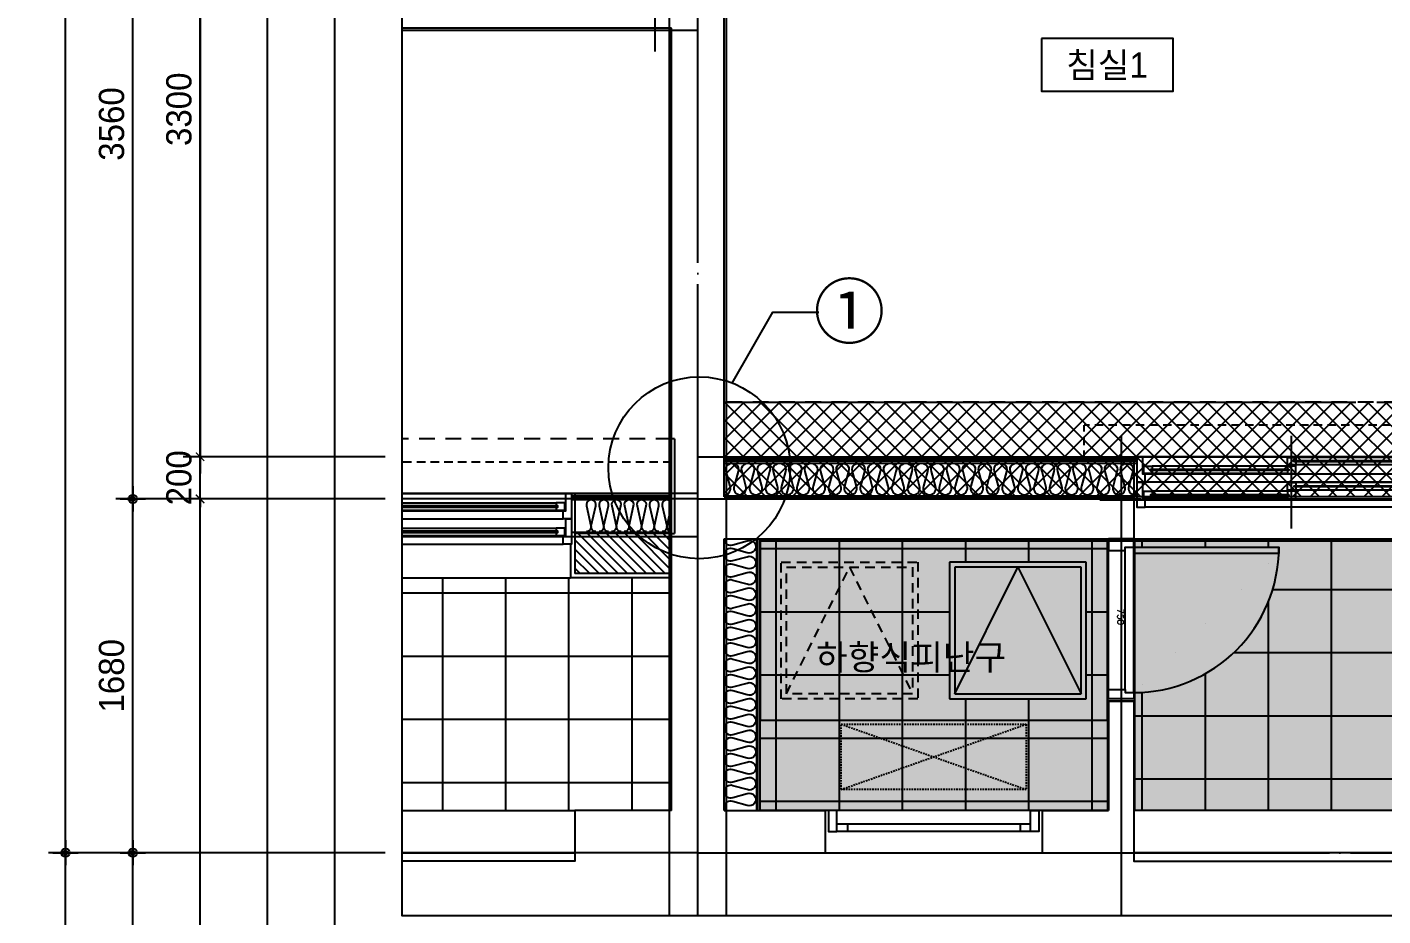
# Model space of a CAD drawing. Header units: millimetres. Extents: x -24416 to 92204, y -190080 to 23760.
# Drawn here: x 3726 to 10166, y -19832 to -15612 of the extents above; entities that cross this region are included whole.
import ezdxf
from ezdxf.enums import TextEntityAlignment as Align
from ezdxf.xclip import XClip

# ---------------------------------------------------------------- set-up
doc = ezdxf.new("R2010")
doc.units = ezdxf.units.MM
doc.header["$LTSCALE"] = 50
doc.header["$XCLIPFRAME"] = 0
for name, pattern in [('AUDIT_D_220706163347-0', [0]), ('CEN', [62, 60, -1, 0, -1]), ('H', [1.3, 0.8, -0.5]), ('HD', [2.5, 1.5, -1]), ('HID', [2.5, 1.5, -1])]:
    doc.linetypes.add(name, pattern=pattern)
doc.layers.get('defpoints').update_dxf_attribs({"color": 139})
for name, color, linetype in [('A-ELE8', 8, 'Continuous'), ('A_HAT', 8, 'Continuous'), ('AA-XXXX-DIMS', 7, 'Continuous'), ('AA-단열-바닥-욕실', 30, 'Continuous'), ('ARDM', 7, 'Continuous'), ('CEN_CON', 1, 'CEN'), ('CEN_WALL', 12, 'CEN'), ('CONC', 2, 'Continuous'), ('dan1', 7, 'HID'), ('DIM', 7, 'AUDIT_D_220706163347-0'), ('DOOR', 4, 'Continuous'), ('ELE3_CON', 7, 'Continuous'), ('ELE4', 4, 'Continuous'), ('ETC', 6, 'Continuous'), ('FIN', 6, 'Continuous'), ('HAT', 9, 'Continuous'), ('INS', 252, 'Continuous'), ('TEXT', 3, 'Continuous'), ('WAL', 3, 'Continuous'), ('WAL_DRY', 7, 'Continuous'), ('WIN', 4, 'Continuous'), ('X - 단위세대$0$ETC', 6, 'Continuous'), ('바닥타일', 8, 'Continuous'), ('실명', 3, 'AUDIT_D_220706163347-0'), ('실명박스', 7, 'AUDIT_D_220706163347-0'), ('커튼박스', 6, 'Continuous')]:
    doc.layers.add(name, color=color, linetype=linetype)
for name, color, linetype, plot in [('AA-CEN', 1, 'CEN', False), ('Def-PrintX', 147, 'Continuous', False), ('Defpoint', 135, 'Continuous', False), ('MC', 135, 'Continuous', False), ('X - 단위세대$0$0_임시', 134, 'Continuous', False)]:
    doc.layers.add(name, color=color, linetype=linetype, plot=plot)
doc.styles.add('HAUD01', font='Dotum.ttf')
doc.styles.get("Standard").update_dxf_attribs({"font": 'txt', "bigfont": 'whgtxt.shx'})
doc.styles.add('돋움', font='Dotum.ttf')
doc.styles.add('맑은고딕', font='malgun.ttf', dxfattribs={"width": 0.9})
doc.dimstyles.new('DIM_40', dxfattribs={"dimscale": 40, "dimtxt": 3, "dimasz": 1, "dimexe": 2, "dimexo": 2, "dimgap": 1, "dimtad": 1, "dimdec": 0, "dimzin": 0, "dimdsep": 46, "dimtxsty": '맑은고딕', "dimblk1": 'DIMDOT', "dimblk2": 'DIMDOT', "dimsah": 1, "dimcen": 0.09, "dimdle": 2, "dimclrd": 7, "dimclre": 7, "dimclrt": 3, "dimadec": 0, "dimazin": 0, "dimtfac": 1, "dimtdec": 0, "dimtix": 1, "dimtmove": 2, "dimatfit": 3, "dimldrblk": 'DIMDOT', "dimfxl": 2, "dimtolj": 1, "dimtzin": 0, "dimarcsym": 0})
doc.dimstyles.new('MCDIM_40', dxfattribs={"dimscale": 40, "dimtxt": 3, "dimasz": 1, "dimexe": 2, "dimexo": 2, "dimgap": 1, "dimtad": 1, "dimdec": 0, "dimzin": 0, "dimdsep": 46, "dimtxsty": '맑은고딕', "dimblk1": 'ARCHTICK', "dimblk2": 'ARCHTICK', "dimsah": 1, "dimcen": 0.09, "dimdle": 2, "dimclrd": 7, "dimclre": 7, "dimclrt": 3, "dimadec": 0, "dimazin": 0, "dimtfac": 1, "dimtdec": 0, "dimtix": 1, "dimtmove": 2, "dimatfit": 3, "dimldrblk": 'ARCHTICK', "dimfxl": 1, "dimtolj": 1, "dimtzin": 0, "dimarcsym": 0})

# ---------------------------------------------------------------- blocks, each defined once
blk = doc.blocks.new('A$C24669fbc')
at = {"layer": 'Defpoint'}
blk.add_lwpolyline([(1650, 850), (0, 850), (0, 0), (1650, 0)], close=True, dxfattribs=at)
at = {"layer": 'ETC', "linetype": 'HD', "ltscale": 0.6}
for points in [[(100, 750), (750, 750), (750, 100), (100, 100)], [(125, 725), (725, 725), (725, 125), (125, 125)]]:
    blk.add_lwpolyline(points, close=True, dxfattribs=at)
blk.add_lwpolyline([(125, 125), (425, 725), (725, 125)], dxfattribs=at)
at = {"layer": 'ETC', "linetype": 'HD', "ltscale": 10}
for points in [[(1550, 750), (900, 750), (900, 100), (1550, 100)], [(1525, 725), (925, 725), (925, 125), (1525, 125)]]:
    blk.add_lwpolyline(points, close=True, dxfattribs=at)
blk.add_lwpolyline([(925, 125), (1225, 725), (1525, 125)], dxfattribs=at)
blk = doc.blocks.new('A$C8273e713')
at = {"layer": 'A-ELE8', "linetype": 'HID', "ltscale": 0.1}
for p, q in [((0, 310), (880, 0)), ((0, 0), (880, 310))]:
    blk.add_line(p, q, dxfattribs=at)
blk.add_lwpolyline([(0, 310), (880, 310), (880, 0), (0, 0)], close=True, dxfattribs=at)
blk = doc.blocks.new('SD_750')
at = {"layer": 'DOOR'}
for p, q in [((720, 120), (30, 120)), ((705, 80), (45, 80)), ((705, 0), (45, 0))]:
    blk.add_line(p, q, dxfattribs=at)
for points in [[(30, 120), (30, 810), (60, 810), (60, 120), (30, 120)], [(0, 120), (0, 0), (45, 0), (45, 80), (30, 80), (30, 120), (0, 120)], [(750, 120), (750, 0), (705, 0), (705, 80), (720, 80), (720, 120), (750, 120)]]:
    blk.add_lwpolyline(points, dxfattribs=at)
blk.add_arc((30, 120), 690, 0, 90, dxfattribs=at)
at = {"layer": 'X - 단위세대$0$0_임시'}
for p, q in [((-10, 120), (-10, 0)), ((760, 120), (760, 0))]:
    blk.add_line(p, q, dxfattribs=at)
at = {"layer": 'Def-PrintX'}
blk.add_text('750', height=30, dxfattribs=at).set_placement((360, 58.1), align=Align.MIDDLE)
blk = doc.blocks.new('실외기창_1000')
at = {"layer": 'WIN', "color": 8}
blk.add_line((960, 100), (40, 100), dxfattribs=at)
at = {"layer": 'WIN'}
for p, q in [((960, 36), (40, 36)), ((960, 0), (40, 0)), ((90, 36), (90, 0)), ((910, 36), (910, 0))]:
    blk.add_line(p, q, dxfattribs=at)
for points in [[(40, 100), (0, 100), (0, 0), (40, 0)], [(960, 100), (1000, 100), (1000, 0), (960, 0)]]:
    blk.add_lwpolyline(points, close=True, dxfattribs=at)
blk = doc.blocks.new('WIN_이중창_1500')
at = {"layer": 'Defpoint'}
for p, q in [((-15, 240), (-15, 0)), ((1485, 240), (1485, 0))]:
    blk.add_line(p, q, dxfattribs=at)
at = {"layer": 'WIN'}
blk.add_line((735, -100), (735, 340), dxfattribs=at)
at = {"layer": 'WIN', "color": 8}
for p, q in [((1442, 240), (28, 240)), ((715, 196), (73, 196)), ((1397, 237), (755, 237)), ((1397, 202), (755, 202)), ((1430, 158), (40, 158)), ((715, 161), (73, 161)), ((1430, 120), (40, 120)), ((715, 76), (73, 76)), ((1397, 117), (755, 117)), ((1397, 82), (755, 82)), ((1430, 38), (40, 38)), ((1430, 0), (40, 0)), ((715, 41), (73, 41))]:
    blk.add_line(p, q, dxfattribs=at)
at = {"layer": 'WIN'}
for points in [[(40, 158), (28, 158), (28, 240), (0, 240), (0, 120), (40, 120), (40, 158)], [(73, 175.5), (73, 161), (33, 161), (33, 196), (73, 196), (73, 181.5)], [(755, 216.5), (755, 202), (715, 202), (715, 237), (755, 237), (755, 222.5)], [(715, 175.5), (715, 161), (755, 161), (755, 196), (715, 196), (715, 181.5)], [(1404, 222.5), (1404, 216.5), (748, 216.5), (748, 222.5), (1404, 222.5)], [(1397, 216.5), (1397, 202), (1437, 202), (1437, 237), (1397, 237), (1397, 222.5)], [(1430, 158), (1442, 158), (1442, 240), (1470, 240), (1470, 120), (1430, 120), (1430, 158)], [(722, 181.5), (722, 175.5), (66, 175.5), (66, 181.5), (722, 181.5)], [(40, 38), (28, 38), (28, 120), (0, 120), (0, 0), (40, 0), (40, 38)], [(73, 55.5), (73, 41), (33, 41), (33, 76), (73, 76), (73, 61.5)], [(755, 96.5), (755, 82), (715, 82), (715, 117), (755, 117), (755, 102.5)], [(715, 55.5), (715, 41), (755, 41), (755, 76), (715, 76), (715, 61.5)], [(1404, 102.5), (1404, 96.5), (748, 96.5), (748, 102.5), (1404, 102.5)], [(1397, 96.5), (1397, 82), (1437, 82), (1437, 117), (1397, 117), (1397, 102.5)], [(1430, 38), (1442, 38), (1442, 120), (1470, 120), (1470, 0), (1430, 0), (1430, 38)], [(722, 61.5), (722, 55.5), (66, 55.5), (66, 61.5), (722, 61.5)]]:
    blk.add_lwpolyline(points, dxfattribs=at)
blk = doc.blocks.new('U-76B(기본)', base_point=(218292.1, 9215.4))
at = {"layer": '바닥타일'}
h = blk.add_hatch(dxfattribs=at)
h.set_pattern_fill('_USER', color=256, scale=300, double=1, pattern_type=0)
h.set_pattern_definition([(360, (203912.12, 9215.4), (7e-14, 300), []), (90, (203912.12, 9215.4), (-300, 9e-14), [])])
h.paths.add_polyline_path([(204112.1, 17805.4), (205402.1, 17805.4), (205402.1, 19455.4), (204112.1, 19455.4)])
h.paths.add_polyline_path([(204642.1, 18555.4), (205292.1, 18555.4), (205292.1, 17905.4), (204642.1, 17905.4)])
h = blk.add_hatch(dxfattribs=at)
h.set_pattern_fill('_USER', color=256, scale=300, double=1, pattern_type=0)
h.set_pattern_definition([(360, (435017.9, 399877.27), (7e-14, 300), []), (90, (435017.9, 399877.27), (-300, 9e-14), [])])
edge = h.paths.add_edge_path()
edge.add_line((205192.1, 16195.4), (205392.1, 16195.4))
edge.add_line((205392.1, 16195.4), (205392.1, 17675.4))
edge.add_line((205392.1, 17675.4), (205362.1, 17675.4))
edge.add_line((205362.1, 17675.4), (205362.1, 16990.4))
edge.add_line((205362.1, 16990.4), (205332.1, 16990.4))
edge.add_line((205332.1, 16990.4), (205332.1, 16991))
edge.add_arc((205362.1, 17680.4), 690, 180, 267.50809, ccw=False)
edge.add_line((204672.1, 17680.4), (204112.1, 17680.4))
edge.add_line((204112.1, 17680.4), (204112.1, 16055.4))
edge.add_line((204112.1, 16055.4), (204562.1, 16055.4))
edge.add_line((204562.1, 16055.4), (204562.1, 11405.4))
edge.add_line((204562.1, 11405.4), (205667.1, 11405.4))
edge.add_line((205667.1, 11405.4), (205667.1, 15615.4))
edge.add_line((205667.1, 15615.4), (205392.1, 15615.4))
edge.add_line((205392.1, 15615.4), (205392.1, 15895.4))
edge.add_line((205392.1, 15895.4), (205192.1, 15895.4))
edge.add_line((205192.1, 15895.4), (205192.1, 16195.4))
at = {"layer": 'CEN_CON'}
for p, q in [((203612.1, 19750.4), (212132.1, 19750.4)), ((203912.1, 19750.4), (203912.1, 8915.4)), ((205592.1, 19750.4), (205592.1, 17645.4))]:
    blk.add_line(p, q, dxfattribs=at)
at = {"layer": 'CEN_WALL'}
for p, q in [((205587.1, 17840.4), (205587.1, 15695.4)), ((205892.1, 17740.4), (203612.1, 17740.4))]:
    blk.add_line(p, q, dxfattribs=at)
at = {"layer": 'CONC'}
for p, q in [((203912.1, 19750.4), (203912.1, 19145.4)), ((204112.1, 19625.4), (204112.1, 19145.4)), ((204112.1, 19625.4), (205402.1, 19625.4)), ((205402.1, 19625.4), (205402.1, 17680.4)), ((205602.1, 19625.4), (205602.1, 17680.4)), ((205602.1, 19625.4), (210137.1, 19625.4)), ((204112.1, 19145.4), (203912.1, 19145.4)), ((203912.1, 18115.4), (203912.1, 17680.4)), ((204112.1, 18115.4), (203912.1, 18115.4)), ((204112.1, 18115.4), (204112.1, 17800.4)), ((204632.1, 17800.4), (204112.1, 17800.4)), ((204632.1, 17800.4), (204632.1, 17680.4)), ((204632.1, 17680.4), (203912.1, 17680.4)), ((205602.1, 17680.4), (205402.1, 17680.4))]:
    blk.add_line(p, q, dxfattribs=at)
at = {"layer": 'dan1'}
blk.add_lwpolyline([(206327.1, 16290.4), (206052.1, 16290.4), (206052.1, 19625.4)], dxfattribs=at)
at = {"layer": 'ELE3_CON'}
for p, q in [((203912.1, 19145.4), (203912.1, 18115.4)), ((204112.1, 16180.4), (204112.1, 17680.4))]:
    blk.add_line(p, q, dxfattribs=at)
at = {"layer": 'ELE4'}
blk.add_line((205392.1, 16200.4), (205392.1, 17680.4), dxfattribs=at)
at = {"layer": 'INS'}
for p, q in [((205607.1, 19625.4), (205607.1, 17665.4)), ((205612.1, 19625.4), (205762.1, 19625.4)), ((205762.1, 19625.4), (205762.1, 17665.4)), ((204112.1, 19470.4), (205402.1, 19470.4)), ((205762.1, 17665.4), (205612.1, 17665.4))]:
    blk.add_line(p, q, dxfattribs=at)
for points in [[(205402.1, 19625.4, 0.524856), (205374.1, 19584.7), (205392.7, 19516, -1.449198), (205336.6, 19516), (205355.2, 19584.7, 0.524856), (205327.1, 19625.4, 0.524856), (205299.1, 19584.7), (205317.7, 19516, -1.449198), (205261.6, 19516), (205280.2, 19584.7, 0.524856), (205252.1, 19625.4, 0.524856), (205224.1, 19584.7), (205242.7, 19516, -1.449198), (205186.6, 19516), (205205.2, 19584.7, 0.524856), (205177.1, 19625.4, 0.524856), (205149.1, 19584.7), (205167.7, 19516, -1.449198), (205111.6, 19516), (205130.2, 19584.7, 0.524856), (205102.1, 19625.4, 0.524856), (205074.1, 19584.7), (205092.7, 19516, -1.449198), (205036.6, 19516), (205055.2, 19584.7, 0.524856), (205027.1, 19625.4, 0.524856), (204999.1, 19584.7), (205017.7, 19516, -1.449198), (204961.6, 19516), (204980.2, 19584.7, 0.524856), (204952.1, 19625.4, 0.524856), (204924.1, 19584.7), (204942.7, 19516, -1.449198), (204886.6, 19516), (204905.2, 19584.7, 0.524856), (204877.1, 19625.4, 0.524856), (204849.1, 19584.7), (204867.7, 19516, -1.449198), (204811.6, 19516), (204830.2, 19584.7, 0.524856), (204802.1, 19625.4, 0.524856), (204774.1, 19584.7), (204792.7, 19516, -1.449198), (204736.6, 19516), (204755.2, 19584.7, 0.524856), (204727.1, 19625.4, 0.524856), (204699.1, 19584.7), (204717.7, 19516, -1.449198), (204661.6, 19516), (204680.2, 19584.7, 0.524856), (204652.1, 19625.4, 0.524856), (204624.1, 19584.7), (204642.7, 19516, -1.449198), (204586.6, 19516), (204605.2, 19584.7, 0.524856), (204577.1, 19625.4, 0.524856), (204549.1, 19584.7), (204567.7, 19516, -1.449198), (204511.6, 19516), (204530.2, 19584.7, 0.524856), (204502.1, 19625.4, 0.524856), (204474.1, 19584.7), (204492.7, 19516, -1.449198), (204436.6, 19516), (204455.2, 19584.7, 0.524856), (204427.1, 19625.4, 0.524856), (204399.1, 19584.7), (204417.7, 19516, -1.449198), (204361.6, 19516), (204380.2, 19584.7, 0.524856), (204352.1, 19625.4, 0.524856), (204324.1, 19584.7), (204342.7, 19516, -1.449198), (204286.6, 19516), (204305.2, 19584.7, 0.524856), (204277.1, 19625.4, 0.524856), (204249.1, 19584.7), (204267.7, 19516, -1.449198), (204211.6, 19516), (204230.2, 19584.7, 0.524856), (204202.1, 19625.4, 0.524856), (204174.1, 19584.7), (204192.7, 19516, -1.449198), (204136.6, 19516), (204155.2, 19584.7, 0.524856), (204127.1, 19625.4, 0.131631), (204112.1, 19621.4, 0.131631)], [(205612.1, 19625.4, 0.524856), (205652.8, 19597.3), (205721.5, 19615.9, -1.449198), (205721.5, 19559.8), (205652.8, 19578.4, 0.524856), (205612.1, 19550.4, 0.524856), (205652.8, 19522.3), (205721.5, 19540.9, -1.449198), (205721.5, 19484.8), (205652.8, 19503.4, 0.524856), (205612.1, 19475.4, 0.524856), (205652.8, 19447.3), (205721.5, 19465.9, -1.449198), (205721.5, 19409.8), (205652.8, 19428.4, 0.524856), (205612.1, 19400.4, 0.524856), (205652.8, 19372.3), (205721.5, 19390.9, -1.449198), (205721.5, 19334.8), (205652.8, 19353.4, 0.524856), (205612.1, 19325.4, 0.524856), (205652.8, 19297.3), (205721.5, 19315.9, -1.449198), (205721.5, 19259.8), (205652.8, 19278.4, 0.524856), (205612.1, 19250.4, 0.524856), (205652.8, 19222.3), (205721.5, 19240.9, -1.449198), (205721.5, 19184.8), (205652.8, 19203.4, 0.524856), (205612.1, 19175.4, 0.524856), (205652.8, 19147.3), (205721.5, 19165.9, -1.449198), (205721.5, 19109.8), (205652.8, 19128.4, 0.524856), (205612.1, 19100.4, 0.524856), (205652.8, 19072.3), (205721.5, 19090.9, -1.449198), (205721.5, 19034.8), (205652.8, 19053.4, 0.524856), (205612.1, 19025.4, 0.524856), (205652.8, 18997.3), (205721.5, 19015.9, -1.449198), (205721.5, 18959.8), (205652.8, 18978.4, 0.524856), (205612.1, 18950.4, 0.524856), (205652.8, 18922.3), (205721.5, 18940.9, -1.449198), (205721.5, 18884.8), (205652.8, 18903.4, 0.524856), (205612.1, 18875.4, 0.524856), (205652.8, 18847.3), (205721.5, 18865.9, -1.449198), (205721.5, 18809.8), (205652.8, 18828.4, 0.524856), (205612.1, 18800.4, 0.524856), (205652.8, 18772.3), (205721.5, 18790.9, -1.449198), (205721.5, 18734.8), (205652.8, 18753.4, 0.524856), (205612.1, 18725.4, 0.524856), (205652.8, 18697.3), (205721.5, 18715.9, -1.449198), (205721.5, 18659.8), (205652.8, 18678.4, 0.524856), (205612.1, 18650.4, 0.524856), (205652.8, 18622.3), (205721.5, 18640.9, -1.449198), (205721.5, 18584.8), (205652.8, 18603.4, 0.524856), (205612.1, 18575.4, 0.524856), (205652.8, 18547.3), (205721.5, 18565.9, -1.449198), (205721.5, 18509.8), (205652.8, 18528.4, 0.524856), (205612.1, 18500.4, 0.524856), (205652.8, 18472.3), (205721.5, 18490.9, -1.449198), (205721.5, 18434.8), (205652.8, 18453.4, 0.524856), (205612.1, 18425.4, 0.524856), (205652.8, 18397.3), (205721.5, 18415.9, -1.449198), (205721.5, 18359.8), (205652.8, 18378.4, 0.524856), (205612.1, 18350.4, 0.524856), (205652.8, 18322.3), (205721.5, 18340.9, -1.449198), (205721.5, 18284.8), (205652.8, 18303.4, 0.524856), (205612.1, 18275.4, 0.524856), (205652.8, 18247.3), (205721.5, 18265.9, -1.449198), (205721.5, 18209.8), (205652.8, 18228.4, 0.524856), (205612.1, 18200.4, 0.524856), (205652.8, 18172.3), (205721.5, 18190.9, -1.449198), (205721.5, 18134.8), (205652.8, 18153.4, 0.524856), (205612.1, 18125.4, 0.524856), (205652.8, 18097.3), (205721.5, 18115.9, -1.449198), (205721.5, 18059.8), (205652.8, 18078.4, 0.524856), (205612.1, 18050.4, 0.524856), (205652.8, 18022.3), (205721.5, 18040.9, -1.449198), (205721.5, 17984.8), (205652.8, 18003.4, 0.524856), (205612.1, 17975.4, 0.524856), (205652.8, 17947.3), (205721.5, 17965.9, -1.449198), (205721.5, 17909.8), (205652.8, 17928.4, 0.524856), (205612.1, 17900.4, 0.524856), (205652.8, 17872.3), (205721.5, 17890.9, -1.449198), (205721.5, 17834.8), (205652.8, 17853.4, 0.524856), (205612.1, 17825.4, 0.524856), (205652.8, 17797.3), (205721.5, 17815.9, -1.449198), (205721.5, 17759.8), (205652.8, 17778.4, 0.524856), (205612.1, 17750.4, 0.524856), (205652.8, 17722.3), (205721.5, 17740.9, -1.449198), (205721.5, 17684.8), (205652.8, 17703.4, 0.524856), (205612.1, 17675.4, 0.131631), (205616.1, 17660.4, 0.131631)]]:
    blk.add_lwpolyline(points, format="xyb", dxfattribs=at)
at = {"layer": 'MC'}
for p, q in [((205792.1, 19750.4), (205792.1, 15695.4)), ((203612.1, 19615.4), (212132.1, 19615.4))]:
    blk.add_line(p, q, dxfattribs=at)
at = {"layer": 'WAL_DRY'}
for p, q in [((205772.1, 19625.4), (205772.1, 17665.4)), ((205782.1, 19625.4), (205782.1, 17665.4)), ((204112.1, 19465.4), (205402.1, 19465.4)), ((204112.1, 19455.4), (205402.1, 19455.4))]:
    blk.add_line(p, q, dxfattribs=at)
at = {"layer": 'X - 단위세대$0$ETC'}
blk.add_lwpolyline([(203872.1, 16180.4), (203912.1, 16180.4), (203912.1, 17680.4), (203872.1, 17680.4), (203872.1, 16180.4)], dxfattribs=at)
at = {"layer": '커튼박스', "linetype": 'H'}
for p in [(205782.1, 17915.4), (205942.1, 16005.4)]:
    blk.add_line(p, (205942.1, 17915.4), dxfattribs=at)
at = {"rotation": 270}
blk.add_blockref('실외기창_1000', (204012.1, 19130.4), dxfattribs=at)
at = {"layer": 'A-ELE8', "linetype": 'HID', "ltscale": 0.1, "rotation": 270}
blk.add_blockref('A$C8273e713', (204212.1, 19070.4), dxfattribs=at)
at = {"layer": 'DOOR', "rotation": 180}
blk.add_blockref('SD_750', (205392.1, 17800.4), dxfattribs=at)
at = {"layer": 'ETC', "linetype": 'HD', "ltscale": 10, "rotation": 270}
blk.add_blockref('A$C24669fbc', (204542.1, 19455.4), dxfattribs=at)
at = {"layer": 'WIN', "rotation": 270}
blk.add_blockref('WIN_이중창_1500', (205552.1, 17665.4), dxfattribs=at)
blk = doc.blocks.new('WIN_이중창_1800')
at = {"layer": 'Defpoint'}
for p, q in [((-15, 240), (-15, 0)), ((1785, 240), (1785, 0))]:
    blk.add_line(p, q, dxfattribs=at)
at = {"layer": 'WIN'}
blk.add_line((885, -100), (885, 340), dxfattribs=at)
at = {"layer": 'WIN', "color": 8}
for p, q in [((1742, 240), (28, 240)), ((865, 196), (73, 196)), ((1697, 237), (905, 237)), ((1697, 202), (905, 202)), ((1730, 158), (40, 158)), ((865, 161), (73, 161)), ((1730, 120), (40, 120)), ((865, 76), (73, 76)), ((1697, 117), (905, 117)), ((1697, 82), (905, 82)), ((1730, 38), (40, 38)), ((1730, 0), (40, 0)), ((865, 41), (73, 41))]:
    blk.add_line(p, q, dxfattribs=at)
at = {"layer": 'WIN'}
for points in [[(40, 158), (28, 158), (28, 240), (0, 240), (0, 120), (40, 120), (40, 158)], [(73, 175.5), (73, 161), (33, 161), (33, 196), (73, 196), (73, 181.5)], [(905, 216.5), (905, 202), (865, 202), (865, 237), (905, 237), (905, 222.5)], [(865, 175.5), (865, 161), (905, 161), (905, 196), (865, 196), (865, 181.5)], [(1704, 222.5), (1704, 216.5), (898, 216.5), (898, 222.5), (1704, 222.5)], [(1697, 216.5), (1697, 202), (1737, 202), (1737, 237), (1697, 237), (1697, 222.5)], [(1730, 158), (1742, 158), (1742, 240), (1770, 240), (1770, 120), (1730, 120), (1730, 158)], [(872, 181.5), (872, 175.5), (66, 175.5), (66, 181.5), (872, 181.5)], [(40, 38), (28, 38), (28, 120), (0, 120), (0, 0), (40, 0), (40, 38)], [(73, 55.5), (73, 41), (33, 41), (33, 76), (73, 76), (73, 61.5)], [(905, 96.5), (905, 82), (865, 82), (865, 117), (905, 117), (905, 102.5)], [(865, 55.5), (865, 41), (905, 41), (905, 76), (865, 76), (865, 61.5)], [(1704, 102.5), (1704, 96.5), (898, 96.5), (898, 102.5), (1704, 102.5)], [(1697, 96.5), (1697, 82), (1737, 82), (1737, 117), (1697, 117), (1697, 102.5)], [(1730, 38), (1742, 38), (1742, 120), (1770, 120), (1770, 0), (1730, 0), (1730, 38)], [(872, 61.5), (872, 55.5), (66, 55.5), (66, 61.5), (872, 61.5)]]:
    blk.add_lwpolyline(points, dxfattribs=at)
blk = doc.blocks.new('insul1')
blk.add_lwpolyline([(0, 0, 0.480617), (0.146, 0.183), (0.004, 0.817, -1.249969), (0.296, 0.817), (0.154, 0.183, 0.480617), (0.3, 0, 0.480617)], format="xyb")
blk = doc.blocks.new('U-76A(기본)', base_point=(206307.1, 38575.4))
at = {"layer": 'A_HAT'}
h = blk.add_hatch(dxfattribs=at)
h.set_pattern_fill('ANSI31', color=256, scale=10, style=0)
h.paths.add_polyline_path([(206892.1, 40090.4), (206432.1, 40090.4), (206432.1, 39900.4), (206892.1, 39900.4)])
at = {"layer": '바닥타일'}
h = blk.add_hatch(dxfattribs=at)
h.set_pattern_fill('_USER', color=256, scale=300, double=1, pattern_type=0)
h.set_pattern_definition([(0, (0, 0), (0, 300), []), (90, (0, 0), (-300, 2e-14), [])])
edge = h.paths.add_edge_path()
edge.add_arc((218422.1, 40025.4), 690, 180.00105, 270.41264)
edge.add_line((218427.1, 39335.4), (218427.1, 38775.4))
edge.add_line((218427.1, 38775.4), (206432.1, 38775.4))
edge.add_line((206432.1, 38775.4), (206432.1, 39880.4))
edge.add_line((206432.1, 39880.4), (216782.1, 39880.4))
edge.add_line((216782.1, 39880.4), (216782.1, 40055.4))
edge.add_line((216782.1, 40055.4), (218422.1, 40055.4))
edge.add_line((218422.1, 40055.4), (218422.1, 40025.4))
edge.add_line((218422.1, 40025.4), (217732.1, 40025.4))
at = {"layer": 'CEN_CON'}
for p, q in [((206307.1, 38275.4), (206307.1, 45600.4)), ((206307.1, 38575.4), (220942.1, 38575.4))]:
    blk.add_line(p, q, dxfattribs=at)
at = {"layer": 'CEN_WALL'}
blk.add_line((206307.1, 40075.4), (216702.1, 40075.4), dxfattribs=at)
at = {"layer": 'CONC'}
for p, q in [((206432.1, 42490.4), (208152.1, 42490.4)), ((206432.1, 40540.4), (206432.1, 42490.4)), ((206419.1, 40540.4), (206419.1, 40090.4)), ((206419.1, 40540.4), (206432.1, 40540.4)), ((206432.1, 40090.4), (206419.1, 40090.4)), ((206432.1, 38775.4), (206432.1, 40090.4)), ((206432.1, 38775.4), (206892.1, 38775.4)), ((206892.1, 38775.4), (206892.1, 38575.4)), ((206307.1, 38575.4), (206892.1, 38575.4))]:
    blk.add_line(p, q, dxfattribs=at)
at = {"layer": 'dan1'}
blk.add_lwpolyline([(206432.1, 40540.4), (211972.1, 40540.4)], dxfattribs=at)
at = {"layer": 'ELE3_CON'}
blk.add_line((208692.1, 38775.4), (206892.1, 38775.4), dxfattribs=at)
at = {"layer": 'ELE4'}
blk.add_line((208672.1, 39880.4), (206912.1, 39880.4), dxfattribs=at)
at = {"layer": 'FIN'}
for p in [(206912.1, 40040.4), (206432.1, 39880.4)]:
    blk.add_line(p, (206912.1, 39880.4), dxfattribs=at)
at = {"layer": 'INS'}
for p, q in [((206432.1, 40090.4), (206432.1, 40540.4)), ((206432.1, 40250.4), (206907.1, 40250.4)), ((206432.1, 40095.4), (206907.1, 40095.4))]:
    blk.add_line(p, q, dxfattribs=at)
at = {"layer": 'MC'}
for p, q in [((206512.1, 45600.4), (206512.1, 42380.4)), ((206442.1, 38275.4), (206442.1, 42840.4)), ((212282.1, 42480.4), (206307.1, 42480.4)), ((206307.1, 40280.4), (216702.1, 40280.4))]:
    blk.add_line(p, q, dxfattribs=at)
at = {"layer": 'WAL'}
for p, q in [((206432.1, 40090.4), (206892.1, 40090.4)), ((206892.1, 40090.4), (206892.1, 39900.4)), ((206432.1, 39900.4), (206892.1, 39900.4))]:
    blk.add_line(p, q, dxfattribs=at)
at = {"layer": 'WAL_DRY'}
for p, q in [((206432.1, 40270.4), (206907.1, 40270.4)), ((206432.1, 40260.4), (206907.1, 40260.4))]:
    blk.add_line(p, q, dxfattribs=at)
at = {"layer": 'X - 단위세대$0$ETC'}
blk.add_lwpolyline([(208692.1, 38535.4), (208692.1, 38575.4), (206892.1, 38575.4), (206892.1, 38535.4), (208692.1, 38535.4)], dxfattribs=at)
at = {"layer": '커튼박스', "linetype": 'H'}
blk.add_line((206432.1, 40430.4), (209152.1, 40430.4), dxfattribs=at)
at = {"layer": 'INS', "xscale": 150, "yscale": 150, "zscale": 150, "row_count": 1, "column_count": 7, "row_spacing": 0, "column_spacing": 60}
blk.add_blockref('insul1', (206432.1, 40100.4), dxfattribs=at)
at = {"layer": 'WIN'}
blk.add_blockref('WIN_이중창_1800', (206907.1, 40040.4), dxfattribs=at)
blk = doc.blocks.new('A$C415C5DAF')
at = {"layer": 'CEN_CON'}
blk.add_line((-5573, -36229.2), (-6978.1, -36229.2), dxfattribs=at)
at = {"layer": '실명박스'}
blk.add_lwpolyline([(-3941.3, -34043.7), (-3941.3, -34293.7), (-3316, -34293.7), (-3316, -34043.7)], close=True, dxfattribs=at)
at = {"layer": '실명', "style": 'HAUD01'}
for s, p in [('침실1', (-3629.7, -34166.9)), ('하향식피난구', (-4560.3, -36979.3))]:
    blk.add_text(s, height=120, dxfattribs=at).set_placement(p, align=Align.MIDDLE)
blk = doc.blocks.new('A$C1CAF0AFA')
at = {"layer": 'ETC'}
h = blk.add_hatch(dxfattribs=at)
h.set_pattern_fill('CROSS', color=256, scale=10, angle=45)
h.set_pattern_definition([(45, (126668.12, -23760), (7e-15, 89.80256), [31.75, -95.25]), (135, (126690.57, -23760), (-89.80256, 7e-15), [31.75, -95.25])])
h.paths.add_polyline_path([(8987.4, -43092.1), (8987.4, -41802.1), (11047.4, -41802.1), (11047.4, -41537.1), (15257.4, -41537.1), (15257.4, -42642.1), (10607.4, -42642.1), (10607.4, -43092.1)])
h.paths.add_polyline_path([(8857.4, -43092.1), (7207.4, -43092.1), (7207.4, -41802.1), (8857.4, -41802.1)])
h.paths.add_polyline_path([(14487.4, -28262.1), (15412.4, -28262.1), (15412.4, -34402.1), (17247.4, -34402.1), (17247.4, -37012.1), (16377.4, -37012.1), (16377.4, -38392.1), (17247.4, -38392.1), (17247.4, -39892.1), (15457.4, -39892.1), (15457.4, -36822.1), (14487.4, -36822.1)])
at = {"layer": 'HAT'}
h = blk.add_hatch(dxfattribs=at)
h.set_pattern_fill('_USER', color=5, scale=60, angle=45, double=1, pattern_type=0)
h.set_pattern_definition([(45, (0, -23760), (-42.4264, 42.4264), []), (135, (0, -23760), (-42.4264, -42.4264), [])])
h.paths.add_polyline_path([(13472.4, -28712.1), (13472.4, -28262.1), (14277.4, -28262.1), (14277.4, -37032.1), (15257.4, -37032.1), (15257.4, -41327.1), (10837.4, -41327.1), (10837.4, -41602.1), (7037.4, -41602.1), (7037.4, -41152.1), (10377.4, -41152.1), (10377.4, -40877.1), (10657.4, -40877.1), (10657.4, -41167.1), (10857.4, -41167.1), (10857.4, -40877.1), (14807.4, -40877.1), (14807.4, -37482.1), (13827.4, -37482.1), (13827.4, -34582.1), (14117.4, -34582.1), (14117.4, -34382.1), (13827.4, -34382.1), (13827.4, -28712.1)])
h.paths.add_polyline_path([(7037.4, -37067.1), (7487.4, -37067.1), (7487.4, -35917.1), (7347.4, -35917.1), (7347.4, -35752.1), (9867.4, -35752.1), (9867.4, -35427.1), (9544.9, -35427.1), (9544.9, -35227.1), (9867.4, -35227.1), (9867.4, -28262.1), (9417.4, -28262.1), (9417.4, -33477.1), (9267.4, -33477.1), (9267.4, -34877.1), (9417.4, -34877.1), (9417.4, -35302.1), (6897.4, -35302.1), (6897.4, -36367.1), (7024.4, -36367.1), (7024.4, -37067.1)])
at = {"layer": 'AA-CEN', "color": 4}
blk.add_lwpolyline([(13472.4, -28712.1), (13472.4, -28262.1), (14277.4, -28262.1), (14277.4, -37032.1), (15257.4, -37032.1), (15257.4, -41327.1), (10837.4, -41327.1), (10837.4, -41602.1), (7037.4, -41602.1), (7037.4, -41152.1), (10377.4, -41152.1), (10377.4, -40877.1), (10657.4, -40877.1), (10657.4, -41167.1), (10857.4, -41167.1), (10857.4, -40877.1), (14807.4, -40877.1), (14807.4, -37482.1), (13827.4, -37482.1), (13827.4, -34582.1), (14117.4, -34582.1), (14117.4, -34382.1), (13827.4, -34382.1), (13827.4, -28712.1)], close=True, dxfattribs=at)
at = {"layer": 'AA-CEN'}
blk.add_lwpolyline([(8987.4, -43092.1), (8987.4, -41802.1), (11047.4, -41802.1), (11047.4, -41537.1), (15257.4, -41537.1), (15257.4, -42642.1), (10607.4, -42642.1), (10607.4, -43092.1), (8987.4, -43092.1)], dxfattribs=at)
blk.add_lwpolyline([(8857.4, -43092.1), (7207.4, -43092.1), (7207.4, -41802.1), (8857.4, -41802.1)], close=True, dxfattribs=at)
blk = doc.blocks.new('DIMDOT')
at = {"layer": 'AA-XXXX-DIMS'}
for p, q in [((-1.5, 0), (1.5, 0)), ((0, -1.5), (0, 1.5))]:
    blk.add_line(p, q, dxfattribs=at)
for radius in [0.5, 0.25]:
    blk.add_circle((0, 0), radius, dxfattribs=at)
blk = doc.blocks.new('*D838')
at = {"layer": 'defpoints', "color": 0, "transparency": 16777216}
for p in [(6994.1, -28137.1), (8594.1, -28137.1), (8594.1, -43292.1)]:
    blk.add_point(p, dxfattribs=at)
at = {"layer": 'DIM', "color": 7, "lineweight": -2, "transparency": 16777216}
for p, q in [((8514.1, -28137.1), (6914.1, -28137.1)), ((6994.1, -43252.1), (6994.1, -28177.1)), ((8514.1, -43292.1), (6914.1, -43292.1))]:
    blk.add_line(p, q, dxfattribs=at)
at = {"layer": 'DIM', "color": 7, "lineweight": -2, "transparency": 16777216, "xscale": 40, "yscale": 40, "zscale": 40}
for p, rotation in [((6994.1, -28137.1), 90), ((6994.1, -43292.1), 270)]:
    blk.add_blockref('DIMDOT', p, dxfattribs=dict(at, rotation=rotation))
at = {"layer": 'DIM', "color": 3, "transparency": 16777216, "insert": (6891.8, -35834.6), "char_height": 120, "attachment_point": 5, "rotation": 90, "style": 'HAUD01'}
blk.add_mtext('\\A1;15155', dxfattribs=at)
blk = doc.blocks.new('*D839')
at = {"layer": 'defpoints', "color": 0, "transparency": 16777216}
for p in [(7314.1, -41612.1), (8594.1, -41612.1), (8594.1, -43292.1)]:
    blk.add_point(p, dxfattribs=at)
at = {"layer": 'DIM', "color": 7, "lineweight": -2, "transparency": 16777216}
for p, q in [((8514.1, -41612.1), (7234.1, -41612.1)), ((7314.1, -43252.1), (7314.1, -41652.1)), ((8514.1, -43292.1), (7234.1, -43292.1))]:
    blk.add_line(p, q, dxfattribs=at)
at = {"layer": 'DIM', "color": 7, "lineweight": -2, "transparency": 16777216, "xscale": 40, "yscale": 40, "zscale": 40}
for p, rotation in [((7314.1, -41612.1), 90), ((7314.1, -43292.1), 270)]:
    blk.add_blockref('DIMDOT', p, dxfattribs=dict(at, rotation=rotation))
at = {"layer": 'DIM', "color": 3, "transparency": 16777216, "insert": (7214, -42452.1), "char_height": 120, "attachment_point": 5, "rotation": 90, "style": 'HAUD01'}
blk.add_mtext('\\A1;1680', dxfattribs=at)
blk = doc.blocks.new('*D840')
at = {"layer": 'defpoints', "color": 0, "transparency": 16777216}
for p in [(7314.1, -38052.1), (8594.1, -38052.1), (8594.1, -41612.1)]:
    blk.add_point(p, dxfattribs=at)
at = {"layer": 'DIM', "color": 7, "lineweight": -2, "transparency": 16777216}
for p, q in [((8514.1, -38052.1), (7234.1, -38052.1)), ((7314.1, -41572.1), (7314.1, -38092.1)), ((8514.1, -41612.1), (7234.1, -41612.1))]:
    blk.add_line(p, q, dxfattribs=at)
at = {"layer": 'DIM', "color": 7, "lineweight": -2, "transparency": 16777216, "xscale": 40, "yscale": 40, "zscale": 40}
for p, rotation in [((7314.1, -38052.1), 90), ((7314.1, -41612.1), 270)]:
    blk.add_blockref('DIMDOT', p, dxfattribs=dict(at, rotation=rotation))
at = {"layer": 'DIM', "color": 3, "transparency": 16777216, "insert": (7214, -39832.1), "char_height": 120, "attachment_point": 5, "rotation": 90, "style": 'HAUD01'}
blk.add_mtext('\\A1;3560', dxfattribs=at)
blk = doc.blocks.new('_ArchTick')
at = {"color": 0, "linetype": 'ByBlock', "const_width": 0.15}
blk.add_lwpolyline([(-0.5, -0.5), (0.5, 0.5)], dxfattribs=at)
blk = doc.blocks.new('*D864')
at = {"layer": 'defpoints', "color": 0, "transparency": 16777216}
for p in [(10134.2, -43592.1), (10604.2, -43592.1), (10604.2, -44232.1)]:
    blk.add_point(p, dxfattribs=at)
at = {"layer": 'DIM', "color": 7, "lineweight": -2, "transparency": 16777216}
for p, q in [((10134.2, -43672.1), (10134.2, -44312.1)), ((10604.2, -43672.1), (10604.2, -44312.1)), ((10054.2, -44232.1), (10684.2, -44232.1))]:
    blk.add_line(p, q, dxfattribs=at)
at = {"layer": 'DIM', "color": 7, "lineweight": -2, "transparency": 16777216, "xscale": 40, "yscale": 40, "zscale": 40, "rotation": 180}
blk.add_blockref('_ArchTick', (10134.2, -44232.1), dxfattribs=at)
at = {"layer": 'DIM', "color": 7, "lineweight": -2, "transparency": 16777216, "xscale": 40, "yscale": 40, "zscale": 40}
blk.add_blockref('_ArchTick', (10604.2, -44232.1), dxfattribs=at)
at = {"layer": 'DIM', "color": 3, "transparency": 16777216, "insert": (10369.2, -44132), "char_height": 120, "attachment_point": 5, "style": 'HAUD01'}
blk.add_mtext('\\A1;470', dxfattribs=at)
blk = doc.blocks.new('*D75')
at = {"layer": 'defpoints', "color": 0, "transparency": 16777216}
for p in [(8594.1, -38112.1), (7634.1, -41412.1), (8594.1, -41412.1)]:
    blk.add_point(p, dxfattribs=at)
at = {"layer": 'DIM', "color": 7, "lineweight": -2, "transparency": 16777216}
for p, q in [((7634.1, -38032.1), (7634.1, -41492.1)), ((8514.1, -38112.1), (7554.1, -38112.1)), ((8514.1, -41412.1), (7554.1, -41412.1))]:
    blk.add_line(p, q, dxfattribs=at)
at = {"layer": 'DIM', "color": 7, "lineweight": -2, "transparency": 16777216, "xscale": 40, "yscale": 40, "zscale": 40}
for p, rotation in [((7634.1, -38112.1), 90), ((7634.1, -41412.1), 270)]:
    blk.add_blockref('_ArchTick', p, dxfattribs=dict(at, rotation=rotation))
at = {"layer": 'DIM', "color": 3, "transparency": 16777216, "insert": (7534, -39762.1), "char_height": 120, "attachment_point": 5, "rotation": 90, "style": 'HAUD01'}
blk.add_mtext('\\A1;3300', dxfattribs=at)
blk = doc.blocks.new('*D76')
at = {"layer": 'defpoints', "color": 0, "transparency": 16777216}
for p in [(7634.1, -41412.1), (8594.1, -41412.1), (8594.1, -41612.1)]:
    blk.add_point(p, dxfattribs=at)
at = {"layer": 'DIM', "color": 7, "lineweight": -2, "transparency": 16777216}
for p, q in [((8514.1, -41412.1), (7554.1, -41412.1)), ((7634.1, -41412.1), (7634.1, -41372.1)), ((7634.1, -41612.1), (7634.1, -41412.1)), ((8514.1, -41612.1), (7554.1, -41612.1)), ((7634.1, -41612.1), (7634.1, -41652.1))]:
    blk.add_line(p, q, dxfattribs=at)
at = {"layer": 'DIM', "color": 7, "lineweight": -2, "transparency": 16777216, "xscale": 40, "yscale": 40, "zscale": 40}
for p, rotation in [((7634.1, -41412.1), 270), ((7634.1, -41612.1), 90)]:
    blk.add_blockref('_ArchTick', p, dxfattribs=dict(at, rotation=rotation))
at = {"layer": 'DIM', "color": 3, "transparency": 16777216, "insert": (7534, -41512.1), "char_height": 120, "attachment_point": 5, "rotation": 90, "style": 'HAUD01'}
blk.add_mtext('\\A1;200', dxfattribs=at)
blk = doc.blocks.new('A$C45F312F6')
at = {"layer": 'ARDM', "color": 3, "elevation": 0}
blk.add_lwpolyline([(7075.5, -41062), (7268.9, -40726.3), (7486.4, -40726.3)], dxfattribs=at)
at = {"layer": 'ARDM', "color": 3}
blk.add_circle((6918.9, -41464.6), 432, dxfattribs=at)
at = {"layer": 'TEXT', "style": '돋움'}
blk.add_text('①', height=250, dxfattribs=at).set_placement((7631.5, -40847.5), align=Align.CENTER)
blk = doc.blocks.new('DIM-1108')
at = {"layer": 'DIM'}
dim = blk.add_linear_dim(base=(6994.1, -28137.1), p1=(8594.1, -43292.1), p2=(8594.1, -28137.1), angle=90, dimstyle='DIM_40', override={"dimscale": 40, "dimtxsty": 'HAUD01'}, dxfattribs=at)
dim.commit()
dim.dimension.update_dxf_attribs({"geometry": '*D838', "text_midpoint": (6891.8, -35834.6), "dimtype": 128})
for base, p1, p2, angle, dimstyle, override, picture, middle in [((7314.1, -38052.1), (8594.1, -41612.1), (8594.1, -38052.1), 90, 'DIM_40', {"dimscale": 40, "dimtxsty": 'HAUD01'}, '*D840', (7214, -39832.1)), ((7634.1, -41412.1), (8594.1, -38112.1), (8594.1, -41412.1), 270, 'MCDIM_40', {"dimtxsty": 'HAUD01'}, '*D75', (7534, -39762.1)), ((7634.1, -41412.1), (8594.1, -41612.1), (8594.1, -41412.1), 90, 'MCDIM_40', {"dimtxsty": 'HAUD01'}, '*D76', (7534, -41512.1)), ((7314.1, -41612.1), (8594.1, -43292.1), (8594.1, -41612.1), 90, 'DIM_40', {"dimscale": 40, "dimtxsty": 'HAUD01'}, '*D839', (7214, -42452.1)), ((10604.2, -44232.1), (10134.2, -43592.1), (10604.2, -43592.1), 180, 'MCDIM_40', {"dimtxsty": 'HAUD01'}, '*D864', (10369.2, -44132))]:
    dim = blk.add_linear_dim(base=base, p1=p1, p2=p2, angle=angle, dimstyle=dimstyle, override=override, dxfattribs=at)
    dim.commit()
    dim.dimension.update_dxf_attribs({"geometry": picture, "text_midpoint": middle})

msp = doc.modelspace()

# ---------------------------------------------------------------- linework, layer by layer
at = {"layer": 'defpoints'}
for points in [[(19347.4, -21432.1), (3907.3, -21432.1), (3907.3, -1905.5), (19347.4, -1905.5)], [(19027.4, -21112.1), (4227.3, -21112.1), (4227.3, -2225.5), (19027.4, -2225.5)], [(18707.4, -20792.1), (4547.3, -20792.1), (4547.3, -2545.5), (18707.4, -2545.5)], [(18387.4, -20472.1), (4867.3, -20472.1), (4867.3, -2865.5), (18387.4, -2865.5)], [(18067.4, -20152.1), (5187.3, -20152.1), (5187.3, -3185.5), (18067.4, -3185.5)], [(17747.4, -19832.1), (5507.3, -19832.1), (5507.3, -3505.5), (17747.4, -3505.5)]]:
    msp.add_lwpolyline(points, close=True, dxfattribs=at)

# ---------------------------------------------------------------- block references
for name, p in [('DIM-1108', (-3086.8, 23760)), ('A$C45F312F6', (0, 23760))]:
    msp.add_blockref(name, p)
at = {"rotation": 90}
msp.add_blockref('U-76B(기본)', (17447.4, -5152.1), dxfattribs=at)
ref = msp.add_blockref('U-76A(기본)', (6912.4, -19532.1), dxfattribs=dict(xscale=-1))
XClip(ref).set_block_clipping_path([(195472.1148688775, 38275.3918016901), (207712.2513423408, 54601.9840850835)])
at = {"layer": 'AA-단열-바닥-욕실'}
msp.add_blockref('A$C1CAF0AFA', (0, 23760), dxfattribs=at)
at = {"layer": '실명박스'}
msp.add_blockref('A$C415C5DAF', (12485.4, 18377.1), dxfattribs=at)

doc.saveas('drawing.dxf')
